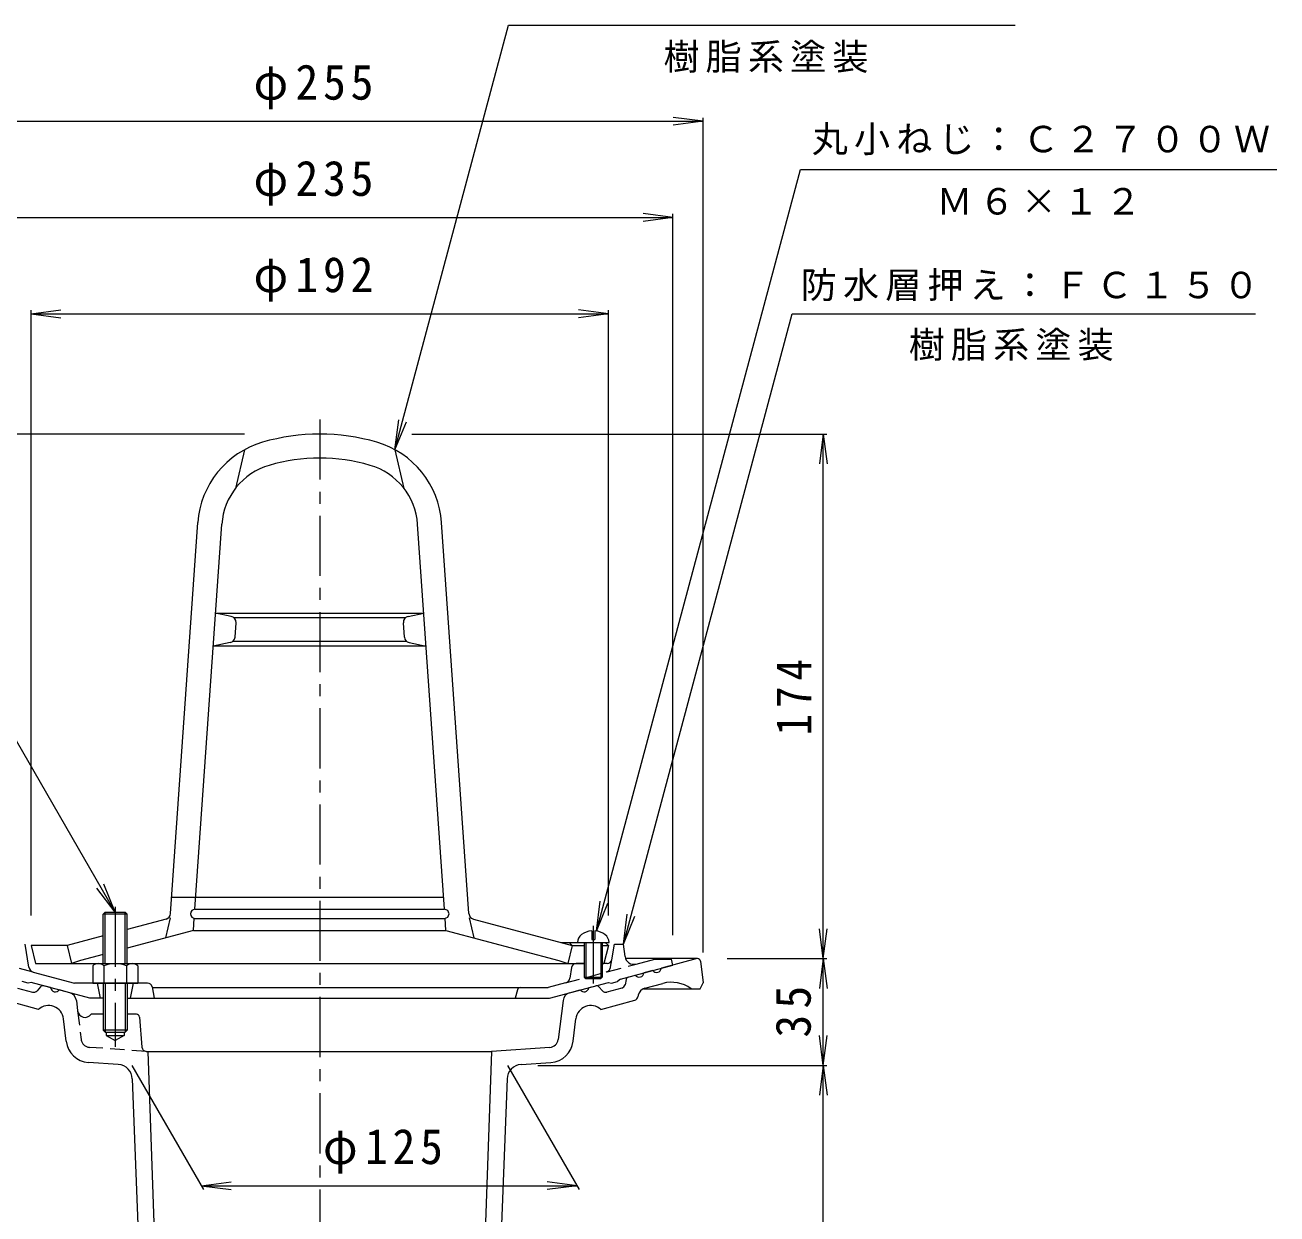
# Model space of a CAD drawing. Units: millimetres, scale not verified. Extents: x -351 to 294, y -461 to 489.
# Drawn here: x -141.5 to 274.9, y -136.2 to 259.1 of the extents above; entities that cross this region are included whole.
import ezdxf

# ---------------------------------------------------------------- set-up
doc = ezdxf.new("R2010")
doc.units = ezdxf.units.MM
doc.header["$LTSCALE"] = 4
doc.linetypes.add('CHAIN1', pattern=[8, 5, -1, 1, -1])
doc.linetypes.add('DASHED1', pattern=[1.8, 1.2, -0.6])
for name, color, linetype, lineweight in [('0-0_通り芯', 3, 'Continuous', 9), ('0-1_躯体', 2, 'Continuous', 9), ('0-2_仕上', 6, 'Continuous', 9), ('0-4_その他', 7, 'Continuous', 9), ('0-5_寸法', 7, 'Continuous', 9)]:
    doc.layers.add(name, color=color, linetype=linetype, lineweight=lineweight)
doc.styles.add('ＭＳ ゴシック', font='')
doc.styles.get('ＭＳ ゴシック').set_extended_font_data('MS Gothic')

msp = doc.modelspace()

# ---------------------------------------------------------------- linework, layer by layer
at = {"layer": '0-0_通り芯', "linetype": 'CHAIN1'}
msp.add_line((-43.493, 127.958), (-43.493, -247.136), dxfattribs=at)
at = {"layer": '0-0_通り芯'}
for p, q in [((82.124, -51.291), (58.243, -51.291)), ((82.007, -51.291), (70.151, -54.468)), ((83.117, -52.167), (84.007, -59.291)), ((58.436, -58.179), (58.074, -59.952)), ((59.157, -57.414), (61.458, -56.797)), ((67.253, -55.244), (64.356, -56.021)), ((-143.978, -61.1), (-139.008, -62.432)), ((-136.297, -60.624), (-137.497, -61.978)), ((-132.989, -60.938), (-135.29, -60.322)), ((-126.631, -62.642), (-130.091, -61.715)), ((39.645, -62.642), (43.105, -61.715)), ((46.003, -60.938), (48.304, -60.322)), ((49.311, -60.624), (50.511, -61.978)), ((56.992, -61.1), (52.022, -62.432)), ((64.163, -61.291), (83.007, -61.291)), ((64.63, -61.124), (70.628, -59.517)), ((83.007, -61.291), (84.007, -59.291)), ((-136.992, -68.148), (-148.257, -65.13)), ((-124.429, -65.174), (-124.004, -68.637)), ((37.443, -65.174), (35.848, -78.168)), ((50.006, -68.148), (61.271, -65.13)), ((62.468, -63.42), (62.353, -63.981)), ((-115.493, -69.791), (-119.493, -69.791)), ((-104.415, -69.791), (-107.493, -69.791)), ((-103.418, -70.71), (-102.598, -80.739)), ((-127.797, -78.777), (-128.717, -71.284)), ((40.811, -78.777), (41.731, -71.284)), ((-114.493, -75.791), (-114.493, -76.791)), ((-114.493, -76.791), (-108.493, -76.791)), ((-114.493, -76.791), (-111.493, -78.523)), ((-108.493, -76.791), (-111.493, -78.523)), ((-108.493, -75.791), (-108.493, -76.791)), ((-101.208, -82.114), (-100.643, -82.153)), ((-100.643, -82.153), (-95.243, -236.953)), ((33.034, -80.798), (13.657, -82.153)), ((-110.469, -86.478), (-120.414, -85.783)), ((23.483, -86.478), (33.428, -85.783)), ((-105.821, -91.275), (-100.243, -236.953)), ((18.835, -91.275), (13.257, -236.953))]:
    msp.add_line(p, q, dxfattribs=at)
at = {"layer": '0-0_通り芯', "linetype": 'DASHED1'}
for p, q in [((-124.004, -68.637), (-122.834, -78.168)), ((-101.208, -82.114), (-120.066, -80.795))]:
    msp.add_line(p, q, dxfattribs=at)
at = {"layer": '0-0_通り芯'}
msp.add_lwpolyline([(-100.643, -82.153), (13.657, -82.153), (8.257, -236.953)], dxfattribs=at)
for centre, radius, start, end in [((82.124, -52.291), 1, 7.12677, 90), ((59.416, -58.38), 1, 104.99922, 168.43358), ((62.745, -55.805), 1.625, 217.62109, 352.37941), ((68.541, -54.252), 1.625, 217.6203, 352.38071), ((-138.62, -60.983), 1.5, 254.99991, 318.43558), ((-135.549, -61.288), 1, 75.00023, 138.43498), ((-131.378, -60.723), 1.625, 187.62059, 322.38074), ((44.392, -60.723), 1.625, 217.61926, 352.37941), ((48.563, -61.288), 1, 41.56502, 104.99977), ((51.633, -60.983), 1.5, 221.56442, 285.00009), ((56.604, -59.651), 1.5, 285.00009, 348.4351), ((65.407, -64.021), 3, 104.99974, 168.43378), ((73.475, -70.142), 11, 53.57085, 104.99971), ((-127.407, -65.54), 3, 7.00002, 75.00002), ((40.421, -65.54), 3, 104.99998, 172.99998), ((60.883, -63.681), 1.5, 284.99884, 348.43359), ((-133.679, -71.894), 5, 6.99977, 131.48514), ((-121.523, -68.332), 2.5, 186.99974, 324.28729), ((-104.415, -70.791), 1, 4.675, 90), ((46.693, -71.894), 5, 48.51486, 173.00023), ((-119.856, -77.802), 8, 186.99986, 266.00005), ((32.87, -77.802), 3, 273.99995, 353.00014), ((32.87, -77.802), 8, 273.99995, 353.00014), ((-101.103, -80.617), 1.5, 184.67406, 265.99974), ((-110.818, -91.466), 5, 2.19325, 85.99998), ((23.832, -91.466), 5, 94.00002, 177.80675)]:
    msp.add_arc(centre, radius, start, end, dxfattribs=at)
at = {"layer": '0-0_通り芯', "linetype": 'DASHED1'}
msp.add_arc((-119.856, -77.802), 3, 186.99986, 266.00005, dxfattribs=at)
at = {"layer": '0-1_躯体', "color": 4}
for p, q in [((-115.493, -52.935), (-115.493, -36.468)), ((-114.816, -52.935), (-114.816, -35.791)), ((-108.169, -52.935), (-108.169, -35.791)), ((-107.493, -52.935), (-107.493, -36.468)), ((-118.993, -53.656), (-118.993, -59.435)), ((-117.117, -52.935), (-105.869, -52.935)), ((-115.24, -53.656), (-115.24, -59.435)), ((-107.746, -53.656), (-107.746, -59.435)), ((-103.993, -53.656), (-103.993, -59.435)), ((-118.993, -59.435), (-103.993, -59.435)), ((-115.493, -59.435), (-115.493, -75.115)), ((-114.816, -59.435), (-114.816, -75.791)), ((-108.169, -59.435), (-108.169, -75.791)), ((-107.493, -59.435), (-107.493, -75.115))]:
    msp.add_line(p, q, dxfattribs=at)
at = {"layer": '0-1_躯体', "color": 4, "linetype": 'CHAIN1'}
msp.add_line((-111.493, -34.025), (-111.493, -80.668), dxfattribs=at)
at = {"layer": '0-1_躯体'}
for p, q in [((-140.205, -54.168), (-141.493, -46.435)), ((53.633, -51.681), (54.507, -46.435)), ((54.507, -46.435), (57.507, -46.435)), ((58.057, -50.577), (57.507, -46.435)), ((44.507, -52.935), (41.782, -52.935)), ((52.153, -52.935), (50.507, -52.935)), ((56.507, -58.124), (74.007, -53.435)), ((61.807, -53.08), (67.948, -51.435)), ((67.948, -51.435), (73.507, -51.435)), ((74.007, -53.435), (73.507, -51.435)), ((-138.749, -55.772), (-125.078, -59.435)), ((40.301, -54.193), (39.715, -57.781)), ((56.507, -58.124), (55.507, -58.909)), ((-140.493, -59.445), (-142.493, -58.909)), ((-139.493, -59.196), (-140.493, -59.445)), ((-119.94, -64.435), (-139.493, -59.196)), ((-100.723, -59.435), (-125.078, -59.435)), ((-117.493, -59.435), (-116.493, -64.435)), ((-105.493, -59.435), (-106.493, -64.435)), ((-99.252, -60.641), (-98.493, -64.435)), ((-99.193, -60.935), (32.494, -60.935)), ((22.3, -61.66), (21.507, -64.435)), ((38.259, -59.39), (32.494, -60.935)), ((32.954, -64.435), (52.507, -59.196)), ((52.507, -59.196), (53.507, -59.445)), ((53.507, -59.445), (55.507, -58.909)), ((-115.493, -64.435), (-119.94, -64.435)), ((-107.493, -64.435), (32.954, -64.435))]:
    msp.add_line(p, q, dxfattribs=at)
at = {"layer": '0-1_躯体', "linetype": 'DASHED1'}
for p, q in [((-138.749, -55.772), (-148.793, -53.08)), ((38.259, -59.39), (61.807, -53.08)), ((53.218, -54.168), (53.633, -51.681))]:
    msp.add_line(p, q, dxfattribs=at)
at = {"layer": '0-1_躯体', "color": 4}
for points in [[(-107.493, -36.468), (-115.493, -36.468), (-114.816, -35.791), (-108.169, -35.791)], [(-107.493, -75.115), (-115.493, -75.115), (-114.816, -75.791), (-108.169, -75.791)]]:
    msp.add_lwpolyline(points, close=True, dxfattribs=at)
for centre, radius, start, end in [((-117.117, -55.735), 2.8, 47.92557, 132.07463), ((-111.493, -63.024), 10.089, 68.19786, 111.80214), ((-105.869, -55.735), 2.8, 47.92572, 132.07428)]:
    msp.add_arc(centre, radius, start, end, dxfattribs=at)
at = {"layer": '0-1_躯体'}
for centre, radius, start, end in [((41.782, -54.435), 1.5, 90, 170.72017), ((52.153, -51.435), 1.5, 270, 350.54048), ((61.031, -50.182), 3, 187.56569, 285.00009), ((-138.232, -53.84), 2, 189.45839, 254.99998), ((37.741, -57.458), 2, 285.00052, 350.72157), ((-100.723, -60.935), 1.5, 11.31021, 90), ((23.261, -61.935), 1, 90, 164.05402)]:
    msp.add_arc(centre, radius, start, end, dxfattribs=at)
at = {"layer": '0-1_躯体', "linetype": 'DASHED1'}
msp.add_arc((51.246, -53.84), 2, 285.00002, 350.54161, dxfattribs=at)
at = {"layer": '0-2_仕上'}
for p, q in [((-68.493, 117.92), (-71.493, 105.073)), ((-18.493, 117.92), (-15.493, 105.073)), ((-93.123, -36.329), (-84.032, 93.688)), ((-85.003, -34.893), (-76.051, 93.13)), ((-1.983, -34.893), (-10.935, 93.13)), ((6.137, -36.329), (-2.954, 93.688)), ((-78.116, 63.607), (-8.87, 63.607)), ((-72.895, 62.475), (-78.116, 63.607)), ((-14.091, 62.475), (-8.87, 63.607)), ((-72.103, 62.107), (-14.883, 62.107)), ((-71.658, 55.614), (-71.324, 60.381)), ((-15.328, 55.614), (-15.662, 60.381)), ((-73.24, 53.796), (-78.885, 52.607)), ((-8.101, 52.607), (-78.885, 52.607)), ((-14.47, 54.107), (-72.516, 54.107)), ((-13.746, 53.796), (-8.101, 52.607)), ((-92.743, -30.893), (-2.262, -30.893)), ((-85.003, -34.893), (-1.983, -34.893)), ((-94.601, -38.121), (-107.493, -41.576)), ((-93.223, -37.752), (-94.723, -44.366)), ((-85.493, -41.893), (-85.212, -37.878)), ((-85.003, -37.893), (-1.983, -37.893)), ((-1.493, -41.893), (-1.774, -37.878)), ((6.237, -37.752), (7.737, -44.366)), ((7.615, -38.121), (40.507, -46.935)), ((-115.493, -43.719), (-127.493, -46.935)), ((-85.493, -41.893), (-107.493, -47.788)), ((-85.493, -41.893), (-1.493, -41.893)), ((-1.493, -41.893), (36.007, -51.941)), ((-139.493, -46.935), (-137.993, -52.935)), ((-127.493, -46.935), (-139.493, -46.935)), ((-127.493, -46.935), (-125.993, -52.935)), ((-115.493, -49.931), (-122.993, -51.941)), ((36.775, -45.935), (51.507, -45.935)), ((40.507, -46.935), (39.007, -52.935)), ((40.507, -46.935), (39.507, -45.935)), ((40.507, -46.935), (44.507, -46.935)), ((50.507, -46.935), (52.507, -46.935)), ((52.507, -46.935), (51.007, -52.935)), ((52.507, -46.935), (51.507, -45.935)), ((-137.993, -52.935), (-115.493, -52.935)), ((-122.993, -51.941), (-125.993, -52.935)), ((-107.493, -52.935), (44.507, -52.935)), ((36.007, -51.941), (39.007, -52.935)), ((50.507, -52.935), (51.007, -52.935))]:
    msp.add_line(p, q, dxfattribs=at)
at = {"layer": '0-2_仕上', "color": 4, "linetype": 'CHAIN1'}
msp.add_line((47.507, -40.347), (47.507, -59.609), dxfattribs=at)
at = {"layer": '0-2_仕上', "color": 4}
for p, q in [((47.007, -42.053), (47.007, -44.935)), ((47.007, -44.935), (48.007, -44.935)), ((48.007, -42.053), (48.007, -44.935)), ((44.507, -45.935), (44.507, -57.435)), ((45.007, -45.935), (45.007, -57.935)), ((50.007, -45.935), (50.007, -57.935)), ((50.507, -45.935), (50.507, -57.435)), ((51.507, -45.935), (52.757, -45.935)), ((44.507, -57.435), (50.507, -57.435)), ((44.507, -57.435), (45.007, -57.935)), ((45.007, -57.935), (50.007, -57.935)), ((50.507, -57.435), (50.007, -57.935))]:
    msp.add_line(p, q, dxfattribs=at)
at = {"layer": '0-2_仕上'}
for centre, radius, start, end in [((-43.493, 55.107), 68, 73.78406, 106.21594), ((-54.105, 91.596), 30, 106.21596, 175.99994), ((-32.881, 91.596), 30, 4.00006, 73.78404), ((-54.105, 91.596), 22, 106.21596, 175.99994), ((-43.493, 55.107), 60, 73.78406, 106.21594), ((-32.881, 91.596), 22, 4.00006, 73.78404), ((-73.319, 60.52), 2, 355.99968, 77.75664), ((-13.667, 60.52), 2, 102.24336, 184.00032), ((-73.653, 55.753), 2, 281.89342, 355.99968), ((-13.333, 55.753), 2, 184.00032, 258.10658), ((-95.119, -36.19), 2, 285.00021, 356.0011), ((-85.003, -36.393), 1.5, 90, 270), ((-1.983, -36.393), 1.5, 270, 90), ((8.133, -36.19), 2, 183.9989, 254.99979)]:
    msp.add_arc(centre, radius, start, end, dxfattribs=at)
at = {"layer": '0-2_仕上', "color": 4}
for start_param, end_param in [(1.6661844, 3.1415927), (6.2831853, 7.7585936)]:
    msp.add_ellipse((47.507, -45.935), major_axis=(5.25, 0), ratio=0.7428, start_param=start_param, end_param=end_param, dxfattribs=at)
at = {"layer": '0-4_その他'}
for p, q in [((-170.993, 227.107), (84.007, 227.107)), ((84.007, 227.107), (74.093, 228.413)), ((84.007, 227.107), (74.093, 225.802)), ((84.007, -49.291), (84.007, 228.307)), ((74.007, 195.107), (64.093, 196.413)), ((74.007, -43.435), (74.007, 196.307)), ((-160.993, 195.107), (74.007, 195.107)), ((74.007, 195.107), (64.093, 193.802)), ((-139.493, 163.107), (-129.578, 164.413)), ((-139.493, -36.935), (-139.493, 164.307)), ((-139.493, 163.107), (52.507, 163.107)), ((-139.493, 163.107), (-129.578, 161.802)), ((52.507, 163.107), (42.593, 164.413)), ((52.507, 163.107), (42.593, 161.802)), ((52.507, -36.935), (52.507, 164.307)), ((-68.493, 123.107), (-212.193, 123.107)), ((-12.902, 123.107), (125.207, 123.107)), ((124.007, 123.107), (122.702, 113.193)), ((124.007, -51.291), (124.007, 123.107)), ((124.007, 123.107), (125.312, 113.193)), ((124.007, -51.291), (122.702, -41.377)), ((124.007, -51.291), (125.312, -41.377)), ((92.007, -51.291), (125.207, -51.291)), ((124.007, -51.291), (122.702, -61.206)), ((124.007, -86.791), (124.007, -51.291)), ((124.007, -51.291), (125.312, -61.206)), ((124.007, -86.791), (122.702, -76.877)), ((124.007, -86.791), (125.312, -76.877)), ((-105.993, -86.791), (-82.145, -128.097)), ((19.007, -86.791), (42.855, -128.097)), ((29.007, -86.791), (125.207, -86.791)), ((124.007, -86.791), (122.702, -96.706)), ((124.007, -236.953), (124.007, -86.791)), ((124.007, -86.791), (125.312, -96.706)), ((-82.899, -126.791), (-72.984, -125.486)), ((-82.899, -126.791), (42.101, -126.791)), ((-82.899, -126.791), (-72.984, -128.097)), ((42.101, -126.791), (32.187, -125.486)), ((42.101, -126.791), (32.187, -128.097))]:
    msp.add_line(p, q, dxfattribs=at)
at = {"layer": '0-5_寸法'}
for p, q in [((-18.493, 117.92), (19.338, 259.107)), ((19.338, 259.107), (187.813, 259.107)), ((48.532, -42.11), (116.381, 211.107)), ((116.381, 211.107), (274.885, 211.107)), ((57.507, -46.435), (113.654, 163.107)), ((113.654, 163.107), (267.717, 163.107)), ((-111.493, -35.791), (-211.788, 137.925)), ((-18.493, 117.92), (-17.188, 127.835)), ((-18.493, 117.92), (-14.666, 127.159)), ((-111.493, -35.791), (-117.581, -27.858)), ((-111.493, -35.791), (-115.32, -26.552)), ((48.532, -42.11), (49.837, -32.196)), ((48.532, -42.11), (52.359, -32.871)), ((57.507, -46.435), (58.812, -36.52)), ((57.507, -46.435), (61.334, -37.196))]:
    msp.add_line(p, q, dxfattribs=at)

# ---------------------------------------------------------------- texts
at = {"layer": '0-4_その他', "color": 2, "char_height": 11.73, "attachment_point": 7, "style": 'ＭＳ ゴシック'}
for s, insert in [('\\T1.21;\\W0.95;φ255', (-65.493, 231.107)), ('\\T1.21;\\W0.95;φ235', (-65.493, 199.107)), ('\\T1.21;\\W0.95;φ192', (-65.493, 167.107)), ('\\T1.21;\\W0.95;φ125', (-42.399, -122.791))]:
    msp.add_mtext(s, dxfattribs=dict(at, insert=insert))
at = {"layer": '0-4_その他', "color": 2, "char_height": 11.73, "attachment_point": 7, "rotation": 90, "style": 'ＭＳ ゴシック'}
for s, insert in [('\\T1.27;\\W0.9;174', (120.007, 22.908)), ('\\T1.27;\\W0.95;35', (120.007, -77.541))]:
    msp.add_mtext(s, dxfattribs=dict(at, insert=insert))
at = {"layer": '0-5_寸法', "char_height": 8.798, "attachment_point": 7, "style": 'ＭＳ ゴシック'}
for s, insert in [('\\T1.17;樹脂系塗装', (70.848, 243.179)), ('\\T1.17;丸小ねじ：Ｃ２７００Ｗ', (120.17, 215.815)), ('\\T1.17;Ｍ６×１２', (161.633, 195.963)), ('\\T1.17;防水層押え：ＦＣ１５０', (116.513, 167.302)), ('\\T1.17;樹脂系塗装', (152.41, 147.427))]:
    msp.add_mtext(s, dxfattribs=dict(at, insert=insert))

doc.saveas('drawing.dxf')
